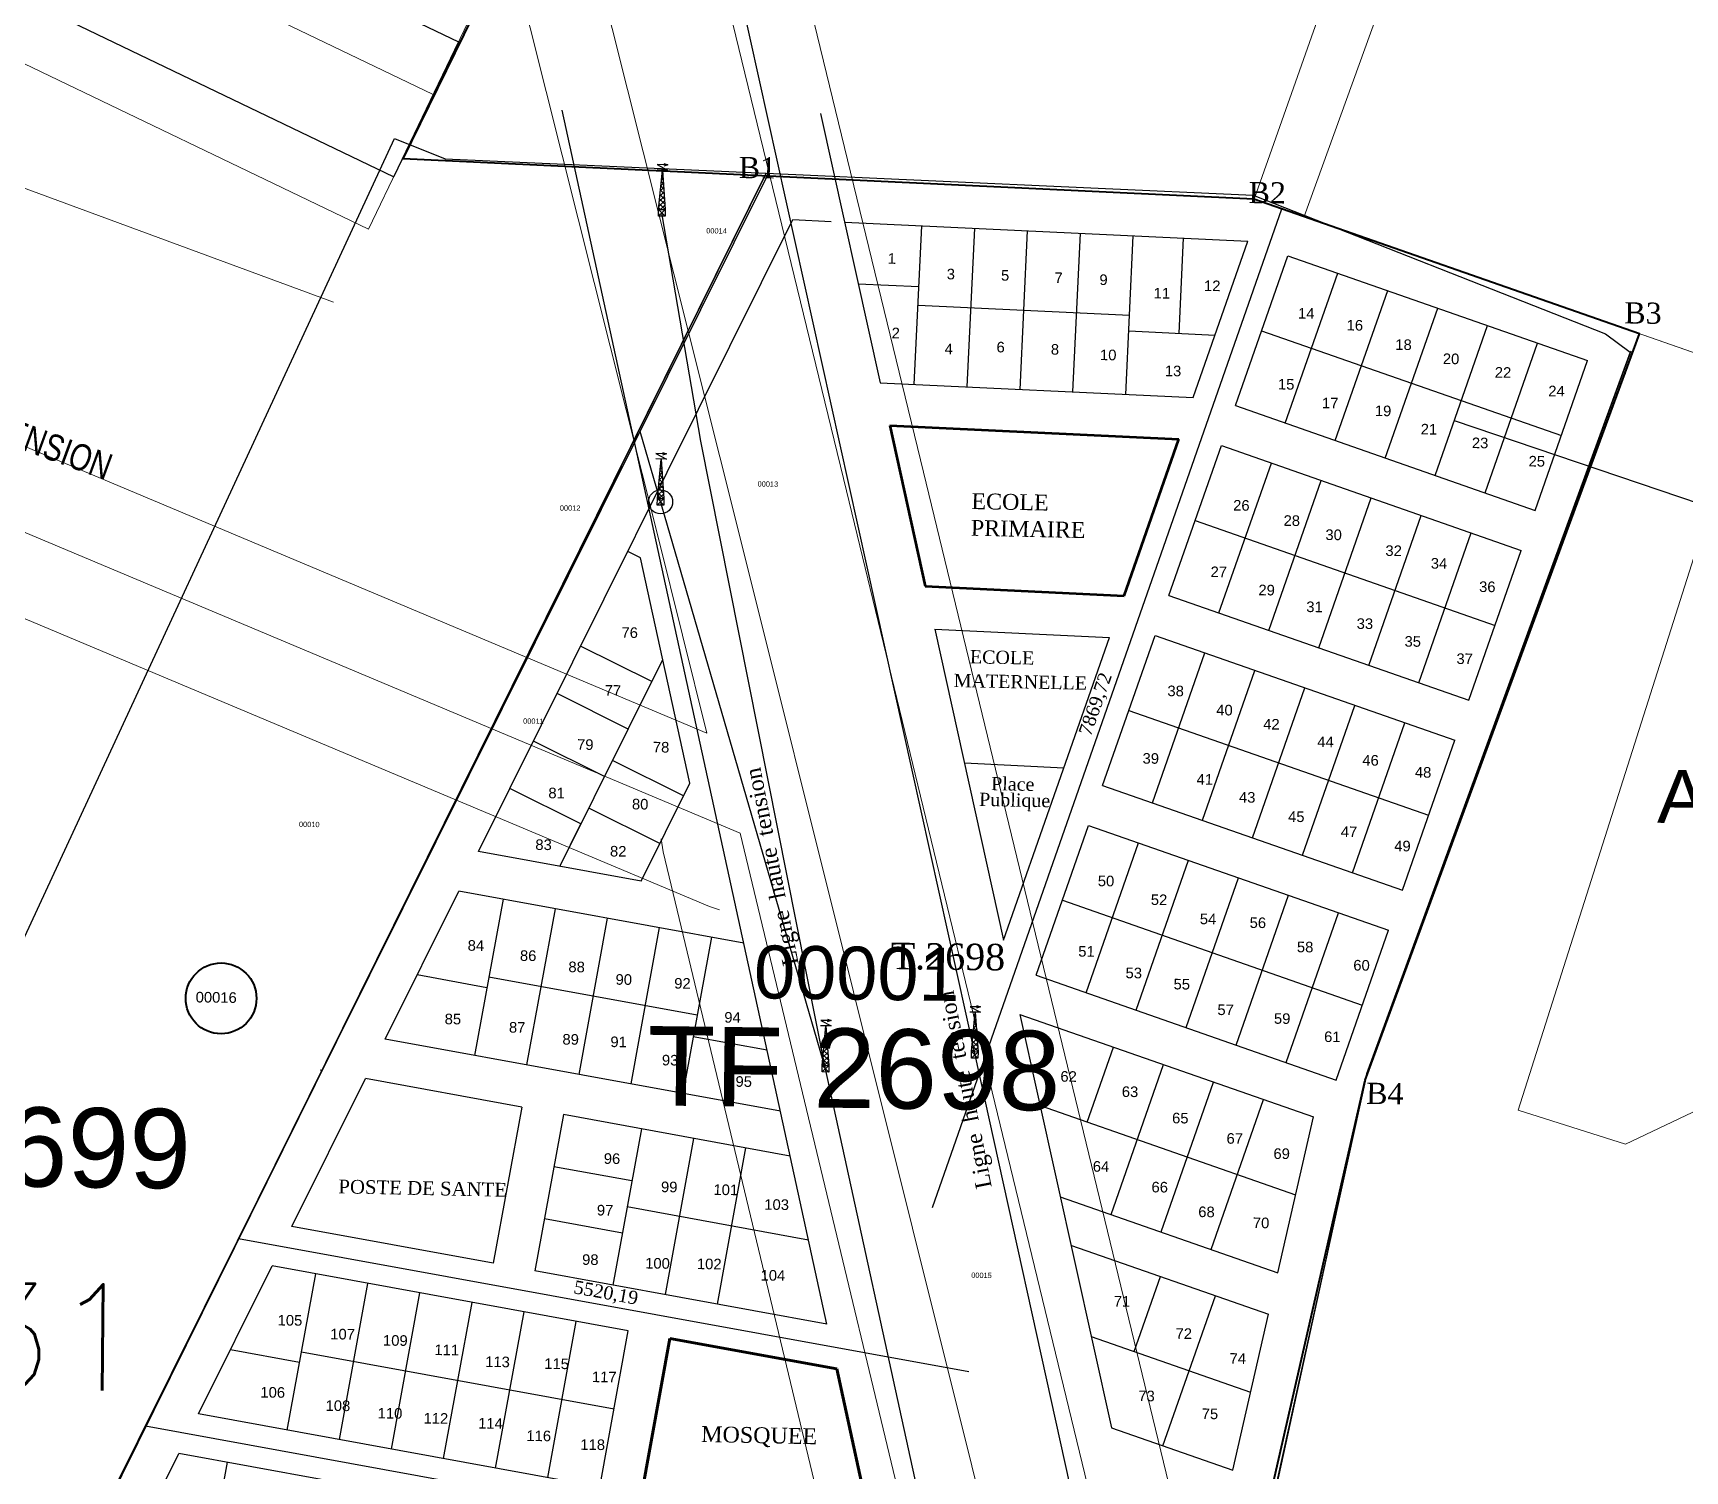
# Model space of a CAD drawing. Header units: metres. Extents: x 0 to 1324930, y 0 to 1631912.
# Drawn here: x 251926.8 to 252238.8, y 1629067.3 to 1629338.9 of the extents above; entities that cross this region are included whole.
import ezdxf
from ezdxf.enums import TextEntityAlignment as Align

# ---------------------------------------------------------------- set-up
doc = ezdxf.new("R2010")
doc.units = ezdxf.units.M
doc.header["$MEASUREMENT"] = 0
doc.layers.get('Defpoints').update_dxf_attribs({"lineweight": 0})
for name, color, linetype in [('A_revoir_niveau_0', 7, 'Continuous'), ('historique_numero_parcelle', 7, 'Continuous'), ('limites_sections', 7, 'Continuous'), ('limites_tf', 7, 'Continuous'), ('numero_lot', 7, 'Continuous'), ('numero_parcelle', 7, 'Continuous'), ('toponymie', 7, 'Continuous')]:
    doc.layers.add(name, color=color, linetype=linetype)
for name, color, linetype, lineweight in [('emprise_ht_pik_rufisque', 7, 'Continuous', 0), ('Niveau 2', 7, 'Continuous', 0), ('Numero_TF', 7, 'Continuous', 0), ('Régularisation', 1, 'Continuous', 40), ('SIPRES', 1, 'Continuous', 0)]:
    doc.layers.add(name, color=color, linetype=linetype, lineweight=lineweight)
doc.layers.add('Lignes HT Vectorisées', color=6, linetype='Continuous', lineweight=0, true_color=0xff00ff)
doc.styles.get("Standard").update_dxf_attribs({"font": 'txt.shx'})
doc.styles.add('Style-Arial', font='arial.ttf')
doc.styles.add('Style-ENGINEERING', font='ENGINEERING.shx')
doc.styles.add('Style-Sylfaen', font='sylfaen.ttf')
doc.styles.add('Style-txt', font='txt.shx')
doc.dimstyles.new('ISO-25', dxfattribs={"dimtxt": 50, "dimasz": 96.153846, "dimexe": 48.076923, "dimexo": 24.038462, "dimgap": 24.038462, "dimtad": 1, "dimlfac": 1000, "dimzin": 1, "dimdsep": 46, "dimtxsty": 'Standard', "dimcen": 0.0025, "dimse1": 1, "dimse2": 1, "dimclrd": 256, "dimclre": 256, "dimazin": 3, "dimtfac": 1, "dimtmove": 0, "dimatfit": 3, "dimtzin": 1, "dimlwd": -1, "dimlwe": -1})

# ---------------------------------------------------------------- blocks, each defined once
blk = doc.blocks.new('e010')
at = {"color": 0}
for p, q in [((-0.015812, 0.015812), (0, 0.20555)), ((-0.004213, 0.15499), (0.003565, 0.162769)), ((0.00332, 0.165714), (-0.002809, 0.171843)), ((-0.00214, 0.179874), (0.00181, 0.183824)), ((0.001246, 0.190598), (-0.001054, 0.192898)), ((-0.000066, 0.204757), (0.000056, 0.204879)), ((0, 0.20555), (0.015812, 0.015812)), ((-0.010434, 0.08034), (0.008829, 0.099603)), ((0.011614, 0.066181), (-0.009827, 0.087622)), ((-0.008361, 0.105223), (0.007074, 0.120658)), ((0.00954, 0.091064), (-0.008073, 0.108677)), ((0.007467, 0.115948), (-0.006318, 0.129732)), ((-0.006287, 0.130107), (0.00532, 0.141713)), ((0.005393, 0.140831), (-0.004563, 0.150788)), ((-0.015812, 0.015812), (0.015812, 0.015812)), ((-0.015812, -0.015812), (-0.015812, 0.015812)), ((-0.006446, 0.015812), (-0.015091, 0.024456)), ((-0.014581, 0.030573), (0.012338, 0.057492)), ((0.015761, 0.016414), (-0.013336, 0.045511)), ((-0.012508, 0.055457), (0.010583, 0.078548)), ((0.013688, 0.041297), (-0.011582, 0.066567)), ((-0.006533, 0.015812), (0.014093, 0.036437)), ((0.015812, 0.015812), (0.015812, -0.015812)), ((0.015812, -0.015812), (-0.015812, -0.015812))]:
    blk.add_line(p, q, dxfattribs=at)
at = {"color": 0, "flags": 128}
for points in [[(0.0254, 0.23095), (-0.0254, 0.23095), (0.0254, 0.20555), (-0.0254, 0.20555)], [(0.00635, 0.2373), (0.0254, 0.23095), (0.00635, 0.2246)], [(0.015812, 0.015812), (-0.015812, -0.015812)], [(-0.015812, 0.015812), (0.015812, -0.015812)]]:
    blk.add_lwpolyline(points, dxfattribs=at)
blk = doc.blocks.new('*D65')
at = {"layer": 'Defpoints', "color": 0, "lineweight": 53, "transparency": 16777216}
for p in [(251947.969244, 1629075.818669), (252112.431727, 1629045.81785), (252112.431727, 1629045.81785)]:
    blk.add_point(p, dxfattribs=at)
at = {"layer": 'Niveau 2', "lineweight": -2, "transparency": 16777216}
blk.add_line((251947.969244, 1629075.818669), (252112.431727, 1629045.81785), dxfattribs=at)
at = {"layer": 'Niveau 2', "color": 0, "lineweight": 13, "transparency": 16777216, "insert": (252030.577924, 1629062.887349), "char_height": 2.499995, "attachment_point": 5, "rotation": 349.66192504, "style": 'Style-Sylfaen'}
blk.add_mtext('6581,75', dxfattribs=at)
blk = doc.blocks.new('_None')
blk = doc.blocks.new('*D67')
at = {"layer": 'Defpoints', "color": 0, "lineweight": 53, "transparency": 16777216}
for p in [(251965.59109, 1629111.231132), (252103.527668, 1629086.0691), (252103.527668, 1629086.0691)]:
    blk.add_point(p, dxfattribs=at)
at = {"layer": 'Niveau 2', "lineweight": -2, "transparency": 16777216}
blk.add_line((251965.59109, 1629111.231132), (252103.527668, 1629086.0691), dxfattribs=at)
at = {"layer": 'Niveau 2', "color": 0, "lineweight": 13, "transparency": 16777216, "insert": (252034.9365, 1629100.717466), "char_height": 2.499995, "attachment_point": 5, "rotation": 349.66192504, "style": 'Style-Sylfaen'}
blk.add_mtext('5520,19', dxfattribs=at)
blk = doc.blocks.new('*D71')
at = {"layer": 'Defpoints', "color": 0, "lineweight": 53, "transparency": 16777216}
for p in [(252162.63035, 1629305.741026), (252162.63035, 1629305.741026), (252096.675524, 1629117.044562)]:
    blk.add_point(p, dxfattribs=at)
at = {"layer": 'Niveau 2', "lineweight": -2, "transparency": 16777216}
blk.add_line((252096.675524, 1629117.044562), (252162.63035, 1629305.741026), dxfattribs=at)
at = {"layer": 'Niveau 2', "color": 0, "lineweight": 13, "transparency": 16777216, "insert": (252127.667491, 1629212.086765), "char_height": 2.499995, "attachment_point": 5, "rotation": 70.73401628, "style": 'Style-Sylfaen'}
blk.add_mtext('7869,72', dxfattribs=at)

msp = doc.modelspace()

# ---------------------------------------------------------------- linework, layer by layer
at = {"layer": 'A_revoir_niveau_0', "color": 7, "linetype": 'Continuous', "lineweight": 0}
for p, q in [((252232.37361, 1629485.38168), (252166.86258, 1629304.27059)), ((252157.41317, 1629307.55959), (252175.8101, 1629359.72254)), ((252065.46077, 1629311.92542), (251918.68297, 1629016.98654)), ((252157.41317, 1629307.55959), (252065.46129, 1629311.92647)), ((252272.47698, 1629267.35052), (252157.41317, 1629307.55959))]:
    msp.add_line(p, q, dxfattribs=at)
at = {"layer": 'A_revoir_niveau_0', "color": 7, "linetype": 'Continuous', "lineweight": 13}
msp.add_line((252036.92135, 1629397.30078), (251996.5265, 1629315.20191), dxfattribs=at)
at = {"layer": 'A_revoir_niveau_0', "color": 2, "linetype": 'Continuous', "lineweight": 30}
for p, q in [((251930.52695, 1629374.06391), (252007.12956, 1629337.26341)), ((251918.294, 1629348.59962), (251994.89263, 1629311.80117))]:
    msp.add_line(p, q, dxfattribs=at)
at = {"layer": 'A_revoir_niveau_0', "ltscale": 39.37}
for p, q in [((252056.81809, 1629362.03968, 1), (252104.63464, 1629145.88256, 1)), ((252076.72804, 1629095.02382, 1), (252026.68604, 1629324.3382, 1)), ((252075.53375, 1629323.73285, 1), (252086.78454, 1629272.87308, 1)), ((251918.69068, 1629016.98114), (252065.46104, 1629311.92752)), ((252157.41339, 1629307.5645), (252230.21, 1629282.12)), ((252052.91037, 1629261.82877, 1), (252045.52719, 1629304.96656, 1)), ((252070.29719, 1629303.68907), (252077.51371, 1629303.34666)), ((252080.07025, 1629303.22535), (252156.25033, 1629299.61071)), ((252093.21787, 1629272.56782, 1), (252094.63972, 1629302.53405, 1)), ((252103.20661, 1629272.09387, 1), (252104.62847, 1629302.0601, 1)), ((252113.19535, 1629271.61991, 1), (252114.61721, 1629301.58614, 1)), ((252123.18409, 1629271.14596, 1), (252124.60595, 1629301.11219, 1)), ((252133.17284, 1629270.67201, 1), (252134.59469, 1629300.63824, 1)), ((252143.23088, 1629282.20825, 1), (252144.084, 1629300.18798, 1)), ((252163.7667, 1629296.86925), (252220.40641, 1629277.07205)), ((252082.64835, 1629291.57092), (252094.09377, 1629291.02785)), ((252093.9288, 1629287.55093), (252133.88377, 1629285.65512)), ((252222.70181, 1629284.88167), (252222.65705, 1629284.75997)), ((252133.74158, 1629282.6585), (252150.05451, 1629281.88447)), ((252158.8174, 1629282.70932), (252215.45711, 1629262.91212)), ((252230.21, 1629282.12), (252178.49349, 1629141.51754)), ((252086.78454, 1629272.87308), (252145.92396, 1629270.06699)), ((252227.44797, 1629274.61082), (252227.57037, 1629274.56804)), ((252153.8681, 1629268.5494), (252210.50781, 1629248.7522)), ((252076.43203, 1629143.28299, 1), (252041.44099, 1629263.65737, 1)), ((252076.43203, 1629143.28299, 1), (252052.91037, 1629261.82877, 1)), ((252151.22848, 1629260.99744), (252207.86818, 1629241.20024)), ((252146.27918, 1629246.83751), (252202.91888, 1629227.04031)), ((252041.52488, 1629239.78345), (252039.09769, 1629240.99126)), ((252050.81697, 1629197.20304, 1), (252041.52488, 1629239.78345, 1)), ((252141.32987, 1629232.67758), (252197.96958, 1629212.88038)), ((252043.61675, 1629216.40314), (252030.18759, 1629223.08572)), ((252138.69025, 1629225.12562), (252195.32995, 1629205.32842)), ((252039.16169, 1629207.45037), (252025.73254, 1629214.13295)), ((252133.74095, 1629210.9657), (252190.38065, 1629191.16849)), ((252034.70664, 1629198.4976), (252021.27748, 1629205.18018)), ((252049.62135, 1629194.80035), (252036.19219, 1629201.48293)), ((252030.25159, 1629189.54483), (252016.82243, 1629196.22741)), ((252128.79165, 1629196.80577), (252185.43135, 1629177.00857)), ((252045.1663, 1629185.84758), (252031.73714, 1629192.53016)), ((252026.24204, 1629181.48733), (252030.25159, 1629189.54483)), ((252126.15202, 1629189.25381), (252182.79173, 1629169.45661)), ((252041.60226, 1629178.68536), (252010.88183, 1629184.2893)), ((252061.01857, 1629167.01149), (252007.17197, 1629176.83405)), ((252015.53396, 1629175.30867), (252010.15029, 1629145.79575)), ((252025.3716, 1629173.51412), (252019.98793, 1629144.0012)), ((252121.20272, 1629175.09388), (252177.84243, 1629155.29668)), ((252035.20924, 1629171.71956), (252029.82557, 1629142.20664)), ((252045.04688, 1629169.925), (252039.66321, 1629140.41208)), ((252054.88452, 1629168.13045), (252049.50085, 1629138.61753)), ((252012.48321, 1629158.58468), (251999.28851, 1629160.99163)), ((252052.19269, 1629153.37399), (252012.84212, 1629160.55221)), ((252116.25342, 1629160.93396), (252172.89313, 1629141.13675)), ((252113.18418, 1629153.53215), (252168.60876, 1629134.15968)), ((252113.18418, 1629153.53215, 1), (252130.45429, 1629075.46177, 1)), ((252067.94922, 1629135.25222), (251993.25998, 1629148.87684)), ((252051.46173, 1629149.36694), (252065.42489, 1629146.81981)), ((252125.90097, 1629133.19742), (252130.85027, 1629147.35735)), ((252104.63464, 1629145.88256, 1), (252144.91465, 1628963.79471, 1)), ((251981.35801, 1629142.91597), (251981.02181, 1629142.9773)), ((252019.06304, 1629136.03791), (251989.55012, 1629141.42158)), ((252115.80651, 1628962.85189, 1), (252076.43203, 1629143.28299, 1)), ((252130.39162, 1629115.73796), (252140.29022, 1629144.05782)), ((252139.83157, 1629112.43843), (252149.73017, 1629140.75828)), ((252116.99377, 1629136.31075), (252165.2505, 1629119.44363)), ((252149.27152, 1629109.1389), (252159.17013, 1629137.45875)), ((252026.93315, 1629134.60227), (252021.54948, 1629105.08935)), ((252069.7974, 1629126.78309), (252026.93315, 1629134.60227)), ((252041.68961, 1629131.91043), (252036.30594, 1629102.39751)), ((252161.89225, 1629104.72759), (252168.60876, 1629134.15968)), ((252051.52725, 1629130.11588), (252046.14358, 1629100.60296)), ((252061.36489, 1629128.32132), (252055.98122, 1629098.8084)), ((252039.89506, 1629122.07279), (252025.1386, 1629124.76463)), ((252073.26272, 1629110.90345), (252038.99778, 1629117.15397)), ((252120.80335, 1629119.08934), (252161.89225, 1629104.72759)), ((252038.1005, 1629112.23515), (252023.34404, 1629114.92699)), ((252122.92542, 1629109.87303), (252122.85578, 1629109.8112)), ((252122.92542, 1629109.87303), (252160.10118, 1629096.87903)), ((252039.19454, 1629093.73858), (251971.92827, 1629106.00912)), ((252076.72804, 1629095.02382), (252021.54948, 1629105.08935)), ((252134.75896, 1629089.84702), (252139.70826, 1629104.00695)), ((252140.1936, 1629072.05761), (252150.0922, 1629100.37746)), ((252153.38468, 1629067.44695), (252160.10118, 1629096.87903)), ((252126.64471, 1629092.68318), (252156.74293, 1629082.16299)), ((251977.11795, 1629087.78194), (251964.04482, 1629090.1667)), ((252036.5027, 1629078.98212), (251977.47686, 1629089.74946)), ((252033.81087, 1629064.22566), (251958.01629, 1629078.05191)), ((252130.45429, 1629075.46177), (252153.38468, 1629067.44695)), ((252032.37522, 1629056.35555), (251954.30643, 1629070.59666))]:
    msp.add_line(p, q, dxfattribs=at)
at = {"layer": 'A_revoir_niveau_0', "color": 7, "linetype": 'Continuous', "lineweight": 30}
msp.add_line((252007.12956, 1629337.26341), (251994.89675, 1629311.81012), dxfattribs=at)
at = {"layer": 'A_revoir_niveau_0', "color": 2, "linetype": 'Continuous', "lineweight": 13}
msp.add_line((252272.47698, 1629267.35052), (252166.86258, 1629304.27059), dxfattribs=at)
at = {"layer": 'A_revoir_niveau_0', "color": 5, "lineweight": 53, "ltscale": 39.37}
for p, q in [((252088.57502, 1629264.77913), (252143.17026, 1629262.18866)), ((252088.57502, 1629264.77913, 1), (252095.28931, 1629234.42686, 1)), ((252095.28931, 1629234.42686), (252132.84388, 1629232.64494))]:
    msp.add_line(p, q, dxfattribs=at)
at = {"layer": 'A_revoir_niveau_0', "color": 3, "lineweight": 30, "ltscale": 39.37}
for p, q in [((252097.07978, 1629226.33292), (252130.09018, 1629224.76662)), ((252097.07978, 1629226.33292, 1), (252110.08639, 1629167.53588, 1)), ((252102.67502, 1629201.03936), (252121.48486, 1629200.14685)), ((252019.06304, 1629136.03791), (252013.67937, 1629106.52499)), ((252013.67937, 1629106.52499), (251975.63814, 1629113.46437))]:
    msp.add_line(p, q, dxfattribs=at)
at = {"layer": 'A_revoir_niveau_0', "color": 145, "lineweight": 80, "ltscale": 39.37}
for p, q in [((252078.57622, 1629086.55468), (252047.06465, 1629092.30294)), ((252085.50687, 1629054.79541, 1), (252078.57622, 1629086.55468, 1))]:
    msp.add_line(p, q, dxfattribs=at)
at = {"layer": 'A_revoir_niveau_0', "ltscale": 39.37, "flags": 128}
for points in [[(252010.88183, 1629184.2893), (252070.29719, 1629303.68907)], [(252145.92396, 1629270.06699), (252156.25033, 1629299.61071)], [(252153.8681, 1629268.5494), (252163.7667, 1629296.86925)], [(252163.30805, 1629265.24986), (252173.20665, 1629293.56972)], [(252172.748, 1629261.95033), (252182.6466, 1629290.27019)], [(252182.18796, 1629258.6508), (252192.08656, 1629286.97065)], [(252191.62791, 1629255.35126), (252201.52651, 1629283.67112)], [(252201.06786, 1629252.05173), (252210.96646, 1629280.37158)], [(252210.50781, 1629248.7522), (252220.40641, 1629277.07205)], [(252141.32987, 1629232.67758), (252151.22848, 1629260.99744)], [(252150.76983, 1629229.37805), (252160.66843, 1629257.6979)], [(252160.20978, 1629226.07852), (252170.10838, 1629254.39837)], [(252169.64973, 1629222.77898), (252179.54833, 1629251.09884)], [(252179.08968, 1629219.47945), (252188.98828, 1629247.7993)], [(252188.52963, 1629216.17991), (252198.42823, 1629244.49977)], [(252197.96958, 1629212.88038), (252207.86818, 1629241.20024)], [(252128.79165, 1629196.80577), (252138.69025, 1629225.12562)], [(252026.24204, 1629181.48733), (252045.70935, 1629220.60839)], [(252138.2316, 1629193.50624), (252148.1302, 1629221.82609)], [(252147.67155, 1629190.2067), (252157.57015, 1629218.52656)], [(252157.1115, 1629186.90717), (252167.0101, 1629215.22702)], [(252166.55145, 1629183.60764), (252176.45005, 1629211.92749)], [(252175.9914, 1629180.3081), (252185.89, 1629208.62795)], [(252185.43135, 1629177.00857), (252195.32995, 1629205.32842)], [(252041.60226, 1629178.68536), (252050.81697, 1629197.20304)], [(252116.25342, 1629160.93396), (252126.15202, 1629189.25381)], [(252125.69337, 1629157.63442), (252135.59197, 1629185.95427)], [(252135.13332, 1629154.33489), (252145.03192, 1629182.65474)], [(252144.57327, 1629151.03536), (252154.47187, 1629179.35521)], [(251993.25998, 1629148.87684), (252007.17197, 1629176.83405)], [(252154.01322, 1629147.73582), (252163.91182, 1629176.05567)], [(252163.45317, 1629144.43629), (252173.35177, 1629172.75614)], [(252172.89313, 1629141.13675), (252182.79173, 1629169.45661)], [(252114.79166, 1628945.19228), (252156.99313, 1629047.30181), (252178.49349, 1629141.51754)], [(251958.01629, 1629078.05191), (251971.92827, 1629106.00912)], [(251974.78503, 1629074.993), (251980.1687, 1629104.50592)], [(251984.62267, 1629073.19845), (251990.00634, 1629102.71137)], [(251994.46031, 1629071.40389), (251999.84398, 1629100.91681)], [(252004.29795, 1629069.60933), (252009.68162, 1629099.12225)], [(252014.13559, 1629067.81478), (252019.51926, 1629097.3277)], [(252023.97323, 1629066.02022), (252029.3569, 1629095.53314)], [(252033.81087, 1629064.22566), (252039.19454, 1629093.73858)], [(251940.39444, 1629042.63945), (251954.30643, 1629070.59666)], [(251958.12807, 1629039.40453), (251963.51174, 1629068.91745)]]:
    msp.add_lwpolyline(points, dxfattribs=at)
at = {"layer": 'A_revoir_niveau_0', "color": 5, "lineweight": 53, "ltscale": 39.37, "flags": 128}
msp.add_lwpolyline([(252132.84388, 1629232.64494), (252143.17026, 1629262.18866)], dxfattribs=at)
at = {"layer": 'A_revoir_niveau_0', "color": 3, "lineweight": 30, "ltscale": 39.37, "flags": 128}
for points in [[(252110.08639, 1629167.53588), (252130.09018, 1629224.76662)], [(251975.63814, 1629113.46437), (251989.55012, 1629141.42158)]]:
    msp.add_lwpolyline(points, dxfattribs=at)
at = {"layer": 'A_revoir_niveau_0', "color": 145, "lineweight": 80, "ltscale": 39.37, "flags": 128}
msp.add_lwpolyline([(252041.68098, 1629062.79002), (252047.06465, 1629092.30294)], dxfattribs=at)
at = {"layer": 'A_revoir_niveau_0', "ltscale": 39.37}
msp.add_circle((252045.30362, 1629250.36935, 1), 2.2698, dxfattribs=at)
at = {"layer": 'emprise_ht_pik_rufisque', "color": 1}
for p, q in [((252010.13315, 1629604.81032), (252094.96451, 1629255.98887)), ((252054.53142, 1629173.94978), (251843.79846, 1629262.49497)), ((252094.96451, 1629255.98887), (252229.4915, 1628700.98052)), ((252045.75616, 1629184.27809), (252045.37892, 1629186.72658)), ((252117.64924, 1628884.72019), (252045.75616, 1629184.27809)), ((252056.44599, 1629173.29095), (252054.53142, 1629173.94978))]:
    msp.add_line(p, q, dxfattribs=at)
at = {"layer": 'emprise_ht_pik_rufisque', "color": 1, "flags": 128}
msp.add_lwpolyline([(251966.48028, 1629555.90501), (251883.9356, 1629379.369), (251861.79082, 1629329.23578), (251851.67836, 1629291.72469), (252054.0543, 1629206.69093), (252044.8172, 1629243.69726), (251972.31825, 1629532.41562), (251966.48028, 1629555.90501)], close=True, dxfattribs=at)
at = {"layer": 'Lignes HT Vectorisées', "color": 5, "flags": 128}
for points in [[(252238.11574, 1628531.22831), (252214.91361, 1628697.44702), (252080.38798, 1629252.44982), (251995.55704, 1629601.26948), (251992.86991, 1629612.34375)], [(252238.11574, 1628531.22831), (252059.36813, 1629247.34019), (251986.871, 1629536.0512), (251976.57232, 1629577.48855)], [(252060.34199, 1629187.77865), (251847.73841, 1629277.10983)], [(252238.11574, 1628531.22831), (252132.23507, 1628888.22075), (252060.34199, 1629187.77865)]]:
    msp.add_lwpolyline(points, dxfattribs=at)
at = {"layer": 'limites_sections', "color": 112, "linetype": 'Continuous', "lineweight": 40, "flags": 128}
msp.add_lwpolyline([(251919.61268, 1629455.67058), (252081.42593, 1629801.73603), (252284.01813, 1629684.53413), (252527.00823, 1629543.96157), (252770.73085, 1629406.43238), (252730.6907, 1629319.38859), (252715.53215, 1629273.91291), (252709.8002, 1629256.71706), (252715.02282, 1628988.62218), (252674.25754, 1628915.95363), (252495.08636, 1628927.31368), (252429.92095, 1628946.76676), (252389.11796, 1628940.41899), (252306.55366, 1628962.87828), (252156.9804, 1629047.27102), (252178.39639, 1629141.09202), (252230.21024, 1629282.12064), (252157.35447, 1629307.56238), (251996.65824, 1629315.19562), (252037.72196, 1629398.92806), (251919.61268, 1629455.67058)], close=True, dxfattribs=at)
at = {"layer": 'limites_sections', "color": 1, "linetype": 'Continuous', "lineweight": 40}
msp.add_circle((251962.27521, 1629156.5671), 6.68586, dxfattribs=at)
at = {"layer": 'limites_tf', "color": 5, "linetype": 'Continuous', "lineweight": 30}
for p, q in [((251919.07139, 1629017.22087), (252065.24094, 1629312.46166)), ((252065.24094, 1629312.46166), (252157.20215, 1629308.28539)), ((252157.20215, 1629308.28539), (252223.76058, 1629282.08475)), ((252223.76058, 1629282.08475), (252228.47061, 1629278.64553)), ((252228.54691, 1629278.85429), (252178.62947, 1629142.28113)), ((252228.47061, 1629278.64553), (252178.62947, 1629142.28113)), ((252178.62947, 1629142.28113), (252158.79978, 1629051.5949))]:
    msp.add_line(p, q, dxfattribs=at)
at = {"layer": 'limites_tf', "color": 2, "linetype": 'Continuous', "lineweight": 30}
for p, q in [((252228.69712, 1629277.9815), (252178.49827, 1629141.51153)), ((252178.49827, 1629141.51153), (252157.85174, 1629048.01359))]:
    msp.add_line(p, q, dxfattribs=at)
at = {"layer": 'limites_tf', "color": 5, "linetype": 'Continuous', "lineweight": 30, "flags": 128}
for points in [[(251806.80876, 1629204.76279), (251917.22787, 1629151.11763), (251995.04575, 1629318.99942), (252004.63625, 1629315.18846), (252065.24094, 1629312.46166)], [(252065.24094, 1629312.46166), (251919.07139, 1629017.22087), (251901.47285, 1629039.34697), (251882.93313, 1629076.99874)]]:
    msp.add_lwpolyline(points, dxfattribs=at)
at = {"layer": 'Régularisation', "color": 1, "lineweight": 30}
msp.add_line((252195.18788, 1629265.7151), (252253.04298, 1629246.13236), dxfattribs=at)
at = {"layer": 'Régularisation', "color": 1, "linetype": 'Continuous', "lineweight": 13, "elevation": 1.99923, "flags": 128}
msp.add_lwpolyline([(252243.49663, 1629249.3636), (252253.01634, 1629246.04282), (252330.39935, 1629190.86478), (252336.21472, 1629180.67461), (252227.53827, 1629128.99902), (252207.31188, 1629135.4224), (252243.49663, 1629249.3636)], close=True, dxfattribs=at)
at = {"layer": 'SIPRES', "color": 1, "linetype": 'Continuous', "lineweight": 13, "ltscale": 10}
for p, q in [((251996.5265, 1629315.20191), (252036.94648, 1629399.30063)), ((251925.76096, 1629364.14701), (252002.36459, 1629327.3485)), ((252175.8101, 1629359.72254), (252157.41317, 1629307.55959)), ((251913.53001, 1629338.6827), (251990.12965, 1629301.88524)), ((252002.36459, 1629327.3485), (251990.12767, 1629301.88626)), ((251903.40956, 1629317.62221), (251983.52482, 1629288.09315)), ((251996.5265, 1629315.20191), (252005.34191, 1629314.7811)), ((252157.41317, 1629307.55959), (252005.34191, 1629314.7811)), ((252106.78264, 1629309.96392), (252005.34191, 1629314.7811)), ((252065.46077, 1629311.92542), (251918.68297, 1629016.98654))]:
    msp.add_line(p, q, dxfattribs=at)

# ---------------------------------------------------------------- block references
at = {"layer": 'A_revoir_niveau_0', "color": 1, "lineweight": 13, "ltscale": 39.37, "xscale": 39.37, "yscale": 39.37, "zscale": 39.37, "rotation": 359.29}
for p in [(252045.52719, 1629304.96656, 1), (252045.30362, 1629250.36935, 1), (252104.63464, 1629145.88256, 1), (252076.43203, 1629143.28299, 1)]:
    msp.add_blockref('e010', p, dxfattribs=at)

# ---------------------------------------------------------------- texts
at = {"layer": 'historique_numero_parcelle', "color": 7, "lineweight": 13, "insert": (252082.37239, 1629161.26316), "char_height": 10, "attachment_point": 5, "rotation": 359.2324999, "line_spacing_factor": 0.6}
msp.add_mtext('\\fArial|b0|i0|c00|p39;00001', dxfattribs=at)
at = {"layer": 'limites_sections', "color": 3, "lineweight": 30, "style": 'Style-txt'}
msp.add_text('031', height=19.99996, rotation=359.3742, dxfattribs=at).set_placement((251921.90519, 1629092.71264), align=Align.MIDDLE_CENTER)
at = {"layer": 'numero_lot', "color": 7, "lineweight": 0, "char_height": 2, "attachment_point": 1, "rotation": 359.2899724, "line_spacing_factor": 0.72}
for s, insert in [('\\fArial|b0|i0|c00|p39;1', (252088.22085, 1629297.35054)), ('\\fArial|b0|i0|c00|p39;3', (252099.36109, 1629294.4113)), ('\\fArial|b0|i0|c00|p39;5', (252109.62225, 1629294.15963)), ('\\fArial|b0|i0|c00|p39;7', (252119.72895, 1629293.71369)), ('\\fArial|b0|i0|c00|p39;9', (252128.20208, 1629293.34382)), ('\\fArial|b0|i0|c00|p39;11', (252138.44006, 1629290.80631)), ('\\fArial|b0|i0|c00|p39;12', (252147.95861, 1629292.20674)), ('\\fArial|b0|i0|c00|p39;14', (252165.72727, 1629286.99558)), ('\\fArial|b0|i0|c00|p39;16', (252174.90294, 1629284.75529)), ('\\fArial|b0|i0|c00|p39;2', (252088.95875, 1629283.27091)), ('\\fArial|b0|i0|c00|p39;4', (252098.95774, 1629280.26896)), ('\\fArial|b0|i0|c00|p39;6', (252108.77011, 1629280.61469)), ('\\fArial|b0|i0|c00|p39;8', (252119.02912, 1629280.18898)), ('\\fArial|b0|i0|c00|p39;10', (252128.31454, 1629279.14828)), ('\\fArial|b0|i0|c00|p39;18', (252184.09651, 1629281.09025)), ('\\fArial|b0|i0|c00|p39;20', (252193.07508, 1629278.40802)), ('\\fArial|b0|i0|c00|p39;13', (252140.56135, 1629276.11791)), ('\\fArial|b0|i0|c00|p39;22', (252202.88806, 1629275.83759)), ('\\fArial|b0|i0|c00|p39;15', (252161.92634, 1629273.60642)), ('\\fArial|b0|i0|c00|p39;24', (252212.99206, 1629272.3073)), ('\\fArial|b0|i0|c00|p39;17', (252170.25281, 1629270.06198)), ('\\fArial|b0|i0|c00|p39;19', (252180.23075, 1629268.58071)), ('\\fArial|b0|i0|c00|p39;21', (252188.89668, 1629265.11471)), ('\\fArial|b0|i0|c00|p39;23', (252198.55795, 1629262.52358)), ('\\fArial|b0|i0|c00|p39;25', (252209.26862, 1629259.06143)), ('\\fArial|b0|i0|c00|p39;26', (252153.46587, 1629250.72595)), ('\\fArial|b0|i0|c00|p39;28', (252162.98915, 1629247.84336)), ('\\fArial|b0|i0|c00|p39;30', (252170.88998, 1629245.16836)), ('\\fArial|b0|i0|c00|p39;32', (252182.22794, 1629242.16069)), ('\\fArial|b0|i0|c00|p39;27', (252149.19977, 1629238.15957)), ('\\fArial|b0|i0|c00|p39;34', (252190.80132, 1629239.76213)), ('\\fArial|b0|i0|c00|p39;29', (252158.23826, 1629234.72495)), ('\\fArial|b0|i0|c00|p39;36', (252199.92324, 1629235.34568)), ('\\fArial|b0|i0|c00|p39;31', (252167.28001, 1629231.55294)), ('\\fArial|b0|i0|c00|p39;33', (252176.79968, 1629228.37854)), ('\\fArial|b0|i0|c00|p39;76', (252037.92473, 1629226.69247)), ('\\fArial|b0|i0|c00|p39;35', (252185.83911, 1629225.01907)), ('\\fArial|b0|i0|c00|p39;37', (252195.64433, 1629221.74562)), ('\\fArial|b0|i0|c00|p39;77', (252034.75495, 1629215.76805)), ('\\fArial|b0|i0|c00|p39;38', (252141.04681, 1629215.66634)), ('\\fArial|b0|i0|c00|p39;40', (252150.27628, 1629212.05541)), ('\\fArial|b0|i0|c00|p39;42', (252159.14122, 1629209.37785)), ('\\fArial|b0|i0|c00|p39;79', (252029.53444, 1629205.54031)), ('\\fArial|b0|i0|c00|p39;78', (252043.85445, 1629205.04121)), ('\\fArial|b0|i0|c00|p39;44', (252169.35391, 1629206.04245)), ('\\fArial|b0|i0|c00|p39;39', (252136.34974, 1629202.91542)), ('\\fArial|b0|i0|c00|p39;46', (252177.86991, 1629202.56138)), ('\\fArial|b0|i0|c00|p39;41', (252146.55472, 1629198.95819)), ('\\fArial|b0|i0|c00|p39;48', (252187.78903, 1629200.28808)), ('\\fArial|b0|i0|c00|p39;81', (252024.11491, 1629196.37892)), ('\\fArial|b0|i0|c00|p39;80', (252039.90073, 1629194.27644)), ('\\fArial|b0|i0|c00|p39;43', (252154.56346, 1629195.57339)), ('\\fArial|b0|i0|c00|p39;45', (252163.83991, 1629191.9109)), ('\\fArial|b0|i0|c00|p39;47', (252173.80439, 1629189.06098)), ('\\fArial|b0|i0|c00|p39;83', (252021.65539, 1629186.61325)), ('\\fArial|b0|i0|c00|p39;82', (252035.75404, 1629185.37819)), ('\\fArial|b0|i0|c00|p39;49', (252183.88779, 1629186.36845)), ('\\fArial|b0|i0|c00|p39;50', (252127.90129, 1629179.76564)), ('\\fArial|b0|i0|c00|p39;52', (252137.91241, 1629176.21956)), ('\\fArial|b0|i0|c00|p39;54', (252147.17367, 1629172.58651)), ('\\fArial|b0|i0|c00|p39;56', (252156.58125, 1629171.88239)), ('\\fArial|b0|i0|c00|p39;84', (252008.87139, 1629167.57171)), ('\\fArial|b0|i0|c00|p39;51', (252124.2065, 1629166.46524)), ('\\fArial|b0|i0|c00|p39;58', (252165.50969, 1629167.28798)), ('\\fArial|b0|i0|c00|p39;86', (252018.74343, 1629165.65712)), ('\\fArial|b0|i0|c00|p39;88', (252027.8974, 1629163.52377)), ('\\fArial|b0|i0|c00|p39;60', (252176.16383, 1629163.83905)), ('\\fArial|b0|i0|c00|p39;90', (252036.80997, 1629161.15339)), ('\\fArial|b0|i0|c00|p39;92', (252047.88891, 1629160.42044)), ('\\fArial|b0|i0|c00|p39;53', (252133.1413, 1629162.38393)), ('\\fArial|b0|i0|c00|p39;55', (252142.20742, 1629160.26824)), ('\\fArial|b0|i0|c00|p39;85', (252004.52642, 1629153.68733)), ('\\fArial|b0|i0|c00|p39;94', (252057.3473, 1629153.98933)), ('\\fArial|b0|i0|c00|p39;57', (252150.49401, 1629155.42374)), ('\\fArial|b0|i0|c00|p39;59', (252161.1704, 1629153.77119)), ('\\fArial|b0|i0|c00|p39;87', (252016.66789, 1629152.10731)), ('\\fArial|b0|i0|c00|p39;89', (252026.77402, 1629149.84126)), ('\\fArial|b0|i0|c00|p39;91', (252035.82938, 1629149.37165)), ('\\fArial|b0|i0|c00|p39;61', (252170.648, 1629150.33153)), ('\\fArial|b0|i0|c00|p39;93', (252045.56309, 1629145.91539)), ('\\fArial|b0|i0|c00|p39;95', (252059.46653, 1629141.87016)), ('\\fArial|b0|i0|c00|p39;62', (252120.8322, 1629142.83204)), ('\\fArial|b0|i0|c00|p39;63', (252132.43219, 1629139.95269)), ('\\fArial|b0|i0|c00|p39;65', (252141.93004, 1629134.96562)), ('\\fArial|b0|i0|c00|p39;67', (252152.21778, 1629131.11556)), ('\\fArial|b0|i0|c00|p39;96', (252034.58303, 1629127.31562)), ('\\fArial|b0|i0|c00|p39;64', (252126.95267, 1629125.82964)), ('\\fArial|b0|i0|c00|p39;69', (252161.07553, 1629128.24742)), ('\\fArial|b0|i0|c00|p39;99', (252045.38943, 1629121.96107)), ('\\fArial|b0|i0|c00|p39;101', (252055.29572, 1629121.43501)), ('\\fArial|b0|i0|c00|p39;66', (252138.04286, 1629121.92474)), ('\\fArial|b0|i0|c00|p39;97', (252033.27932, 1629117.56049)), ('\\fArial|b0|i0|c00|p39;103', (252064.90553, 1629118.63906)), ('\\fArial|b0|i0|c00|p39;68', (252146.87825, 1629117.2521)), ('\\fArial|b0|i0|c00|p39;70', (252157.18982, 1629115.17432)), ('\\fArial|b0|i0|c00|p39;98', (252030.48463, 1629108.22611)), ('\\fArial|b0|i0|c00|p39;100', (252042.39823, 1629107.54133)), ('\\fArial|b0|i0|c00|p39;102', (252052.17513, 1629107.42017)), ('\\fArial|b0|i0|c00|p39;104', (252064.20397, 1629105.26346)), ('\\fArial|b0|i0|c00|p39;71', (252130.91749, 1629100.35215)), ('\\fArial|b0|i0|c00|p39;105', (251972.97241, 1629096.77712)), ('\\fArial|b0|i0|c00|p39;72', (252142.58886, 1629094.2554)), ('\\fArial|b0|i0|c00|p39;107', (251982.91518, 1629094.16212)), ('\\fArial|b0|i0|c00|p39;109', (251992.87561, 1629092.97254)), ('\\fArial|b0|i0|c00|p39;111', (252002.59104, 1629091.17768)), ('\\fArial|b0|i0|c00|p39;113', (252012.18214, 1629088.93274)), ('\\fArial|b0|i0|c00|p39;115', (252023.34038, 1629088.57307)), ('\\fArial|b0|i0|c00|p39;74', (252152.79224, 1629089.55074)), ('\\fArial|b0|i0|c00|p39;117', (252032.33454, 1629086.07167)), ('\\fArial|b0|i0|c00|p39;106', (251969.71619, 1629083.16666)), ('\\fArial|b0|i0|c00|p39;73', (252135.5569, 1629082.48696)), ('\\fArial|b0|i0|c00|p39;108', (251982.03517, 1629080.64618)), ('\\fArial|b0|i0|c00|p39;110', (251991.87391, 1629079.21903)), ('\\fArial|b0|i0|c00|p39;75', (252147.53337, 1629079.09646)), ('\\fArial|b0|i0|c00|p39;112', (252000.53085, 1629078.25373)), ('\\fArial|b0|i0|c00|p39;114', (252010.85051, 1629077.30409)), ('\\fArial|b0|i0|c00|p39;116', (252019.96522, 1629074.94816)), ('\\fArial|b0|i0|c00|p39;118', (252030.15729, 1629073.28463))]:
    msp.add_mtext(s, dxfattribs=dict(at, insert=insert))
at = {"layer": 'numero_parcelle', "color": 5, "lineweight": 0, "attachment_point": 1, "rotation": 359.2324999, "line_spacing_factor": 0.6}
for s, insert, char_height in [('\\fArial|b0|i0|c00|p39;00014', (252053.92567, 1629302.09458), 1), ('\\fArial|b0|i0|c00|p39;00013', (252063.62757, 1629254.26017), 1), ('\\fArial|b0|i0|c00|p39;00012', (252026.2749, 1629249.72078), 1), ('\\fArial|b0|i0|c00|p39;00011', (252019.34197, 1629209.47029), 1), ('\\fArial|b0|i0|c00|p39;00010', (251976.9981, 1629189.95671), 1), ('\\fArial|b0|i0|c00|p39;00016', (251957.49279, 1629157.80866), 2), ('\\fArial|b0|i0|c00|p39;00015', (252103.98627, 1629104.77591), 1)]:
    msp.add_mtext(s, dxfattribs=dict(at, insert=insert, char_height=char_height))
at = {"layer": 'numero_tf', "color": 4, "linetype": 'Continuous', "lineweight": 0, "style": 'Style-Arial'}
for s, p in [('TF 2698', (252042.70975, 1629136.35269, 1)), ('TF 2699', (251878.45345, 1629121.60446))]:
    msp.add_text(s, height=15, rotation=359.28, dxfattribs=at).set_placement(p)
at = {"layer": 'Régularisation', "color": 1, "linetype": 'Continuous', "lineweight": 0, "style": 'Style-Arial'}
msp.add_text('AGRI PLUS', height=10, rotation=359.3981, dxfattribs=at).set_placement((252270.87253, 1629199.3453, -0.00002), align=Align.TOP_CENTER)
at = {"layer": 'toponymie', "color": 2, "linetype": 'Continuous', "lineweight": 30, "style": 'Style-ENGINEERING', "width": 0.800001}
msp.add_text('HAUTE  TENSION', height=4.999998, rotation=339.925231, dxfattribs=at).set_placement((251919.41103, 1629262.11044), align=Align.CENTER)
at = {"layer": 'toponymie', "lineweight": 30, "attachment_point": 7, "line_spacing_factor": 0.6}
for s, insert, char_height, rotation in [('\\fSylfaen|b0|i0|c00|p23;B1', (252060.03899, 1629311.5267, -1), 3.999992, 359.2899724), ('\\fSylfaen|b0|i0|c00|p23;B2', (252156.34239, 1629306.79593, -1), 3.999992, 359.2899724), ('\\fSylfaen|b0|i0|c00|p23;B3', (252227.31623, 1629284.02188, -1), 3.999992, 359.2899724), ('\\fSylfaen|b0|i0|c00|p23;Ligne  haute  tension', (252072.36372, 1629163.26292), 2.999994, 101.0274314), ('\\fSylfaen|b0|i0|c00|p23;Ligne  haute  tension', (252108.83886, 1629121.10775), 2.999994, 101.0274314), ('\\fSylfaen|b0|i0|c00|p23;B4', (252178.55726, 1629136.62455, -1), 3.999992, 359.2899724)]:
    msp.add_mtext(s, dxfattribs=dict(at, insert=insert, char_height=char_height, rotation=rotation))
at = {"layer": 'toponymie', "color": 0, "attachment_point": 7, "rotation": 358.8338359, "line_spacing_factor": 0.6}
for s, insert, char_height in [('\\fSylfaen|b0|i0|c00|p23;ECOLE ', (252103.98161, 1629248.96956, 56.39989), 2.999994), ('\\fSylfaen|b0|i0|c00|p23;PRIMAIRE', (252103.87985, 1629243.97061, 56.39989), 2.999994), ('\\fSylfaen|b0|i0|c00|p23;ECOLE', (252103.70414, 1629219.83489), 2.499995), ('\\fSylfaen|b0|i0|c00|p23;MATERNELLE', (252100.65696, 1629215.38777), 2.499995), ('\\fSylfaen|b0|i0|c00|p23;Place ', (252107.71404, 1629195.87594, 56.39989), 2.499995), ('\\fSylfaen|b0|i0|c00|p23; Publique', (252104.49267, 1629192.14163, 56.39989), 2.499995)]:
    msp.add_mtext(s, dxfattribs=dict(at, insert=insert, char_height=char_height))
at = {"layer": 'toponymie', "color": 1, "insert": (252088.75335, 1629161.99606), "char_height": 4.99999, "attachment_point": 7, "rotation": 359.2899724, "line_spacing_factor": 0.6}
msp.add_mtext('\\fSylfaen|b0|i0|c00|p23;T.2698', dxfattribs=at)
at = {"layer": 'toponymie', "color": 0, "linetype": 'Continuous', "lineweight": 13, "insert": (251984.41361, 1629119.70419), "char_height": 2.599995, "attachment_point": 7, "rotation": 358.8338359, "line_spacing_factor": 0.6}
msp.add_mtext('\\fSylfaen|b0|i0|c00|p23;POSTE DE SANTE', dxfattribs=at)
at = {"layer": 'toponymie', "color": 0, "linetype": 'Continuous', "lineweight": 13, "insert": (252053.00418, 1629075.7677), "char_height": 2.999994, "attachment_point": 1, "rotation": 358.8338359}
msp.add_mtext('\\fTimes New Roman|b0|i0|c00|p23;MOSQUEE', dxfattribs=at)

# ---------------------------------------------------------------- dimensions: what is measured, and where the dimension line sits
at = {"layer": 'A_revoir_niveau_0', "lineweight": 13}
for base, p1, p2, angle, picture, middle in [((252162.63035, 1629305.74103), (252096.67552, 1629117.04456), (252162.63035, 1629305.74103), 70.734015, '*D71', (252127.66749, 1629212.08676)), ((252103.52767, 1629086.0691), (251965.59109, 1629111.23113), (252103.52767, 1629086.0691), 349.661923, '*D67', (252034.9365, 1629100.71747)), ((252112.43173, 1629045.81785), (251947.96924, 1629075.81867), (252112.43173, 1629045.81785), 349.661923, '*D65', (252030.57792, 1629062.88735))]:
    dim = msp.add_linear_dim(base=base, p1=p1, p2=p2, angle=angle, dimstyle='ISO-25', override={"dimtxt": 2.499995, "dimasz": 2.499995, "dimexe": 1.249998, "dimexo": 0.624999, "dimgap": 0.624999, "dimlfac": 39.370079, "dimzin": 8, "dimdsep": 44, "dimtxsty": 'Style-Sylfaen', "dimblk": 'None', "dimcen": 2.499995, "dimtzin": 8, "dimlwd": -2}, dxfattribs=at)
    dim.commit()
    dim.dimension.update_dxf_attribs({"geometry": picture, "text_midpoint": middle})

doc.saveas('drawing.dxf')
